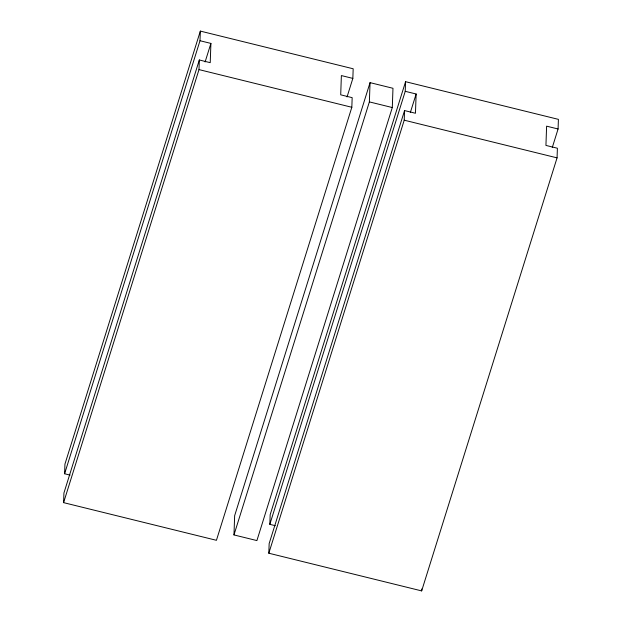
<?xml version="1.0" encoding="UTF-8"?>
<svg xmlns="http://www.w3.org/2000/svg" width="622" height="622" viewBox="0 0 622 622"><rect width="100%" height="100%" fill="white"/><g stroke="black" fill="none" stroke-linecap="round" stroke-linejoin="round"><path stroke-width="0.93" d="M352.845 78.403L341.377 75.573L340.708 94.824L352.169 97.654L351.834 107.279L216.433 540.308L63.592 502.638L63.926 493.013L199.328 59.976L210.228 62.666L210.905 43.416L200.004 40.725L200.338 31.1L353.179 68.778L352.845 78.403L347.045 96.946M70.053 475.099L64.602 473.762L64.937 464.136L200.338 31.1M63.592 502.638L198.993 69.602L199.328 59.976M233.973 534.928L234.649 515.677L370.051 82.64L392.972 88.293L392.303 107.544L256.902 540.58L233.973 534.928L369.375 101.891L370.051 82.64M558.074 128.987L546.606 126.165L545.937 145.416L557.398 148.238L557.063 157.864L421.662 590.9L268.821 553.222L269.155 543.597L404.557 110.568L415.457 113.251L416.134 94L405.233 91.317L405.567 81.692L558.408 119.362L558.074 128.987L552.274 147.538M275.282 525.691L269.831 524.346L270.166 514.721L405.567 81.692M268.821 553.222L404.222 120.194L404.557 110.568M421.662 590.9L421.732 588.972M64.602 473.762L200.004 40.725M205.105 61.959L210.905 43.416M269.831 524.346L405.233 91.317M410.333 112.543L416.134 94M369.375 101.891L392.303 107.544M198.993 69.602L351.834 107.279M404.222 120.194L557.063 157.864"/></g></svg>
